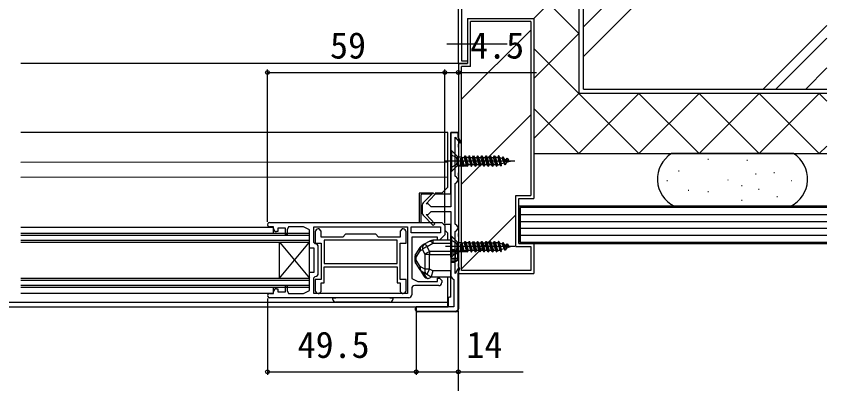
# Model space of a CAD drawing. Units: millimetres, scale not verified. Extents: x -525 to 525, y -780 to 776.
# Drawn here: x 82.9 to 352.6, y -535.4 to -412.9 of the extents above; entities that cross this region are included whole.
import ezdxf
from ezdxf.enums import TextEntityAlignment as Align

# ---------------------------------------------------------------- set-up
doc = ezdxf.new("R2010")
doc.units = ezdxf.units.MM
doc.header["$LTSCALE"] = 4
for name, color, linetype in [('0-2_YKK_11', 7, 'Continuous'), ('0-3_YKK_12', 2, 'Continuous'), ('0-4_YKK_13', 4, 'Continuous'), ('0-6_YKK_D', 6, 'Continuous'), ('0-8_YSS_K', 3, 'Continuous'), ('0-9_YSS_KE', 3, 'Continuous')]:
    doc.layers.add(name, color=color, linetype=linetype)
doc.styles.add('ＭＳ ゴシック', font='')
doc.styles.get('ＭＳ ゴシック').set_extended_font_data('MS Gothic')

msp = doc.modelspace()

# ---------------------------------------------------------------- linework, layer by layer
at = {"layer": '0-2_YKK_11'}
for p, q in [((218, -475.859), (218, -478.541)), ((183.4, -498.599), (183.4, -489.799)), ((214.5, -503.699), (214.5, -505.699)), ((223.5, -502.699), (215.5, -502.699)), ((213.5, -506.699), (167.2, -506.699))]:
    msp.add_line(p, q, dxfattribs=at)
for points in [[(231.102, -408.7), (231.102, -427.8), (233.102, -427.8), (233.102, -428.7), (230.102, -428.7), (230.102, -408.7)], [(227.5, -451.7), (227.5, -476.45), (221, -476.45), (220.5, -475.95), (220, -475.45), (219.282, -475.45), (222.196, -472.318), (221.618, -471.766), (218.287, -475.158)], [(230, -510.2), (230, -498.7), (230.498, -496.891), (230.041, -496.71), (229, -498.7), (229, -484.7), (229.5, -484.2), (230, -483.7), (230, -483.2), (229.5, -482.7), (229, -482.2), (229, -468.7), (229.5, -468.2), (230, -467.7), (230, -467.2), (229.5, -466.7), (229, -466.2), (229, -453.2), (230.564, -455.217), (230.977, -454.944), (230, -453.2), (230, -451.7), (227.5, -451.7)], [(218.287, -479.241), (221.618, -482.634), (222.196, -482.081), (219.282, -478.95), (220, -478.95), (220.5, -478.45), (221, -477.95), (227.5, -477.95), (227.5, -499.7), (228, -500.2), (228.5, -500.7), (228.5, -509.7), (216, -509.7), (216, -511.2), (229, -511.2)], [(167.2, -481.699), (224.5, -481.699), (225.5, -482.699), (225.5, -485.799), (223.7, -487.599), (223.1, -487.599), (223.1, -486.499), (214.5, -486.499), (214.5, -500.299), (216.5, -501.299), (223.1, -501.299), (223.1, -500.199), (223.7, -500.199), (224.5, -500.999), (224.5, -501.699)], [(168.5, -483.699), (168.5, -483.099), (167.2, -483.099)], [(169.5, -503.699), (169.9, -503.699), (169.9, -504.799), (172.5, -504.799), (172.5, -502.699), (173, -502.699), (173, -504.299), (173.5, -505.299), (178.5, -505.299), (180.5, -504.299), (180.5, -498.199), (182, -498.199), (182, -490.199), (180.5, -490.199), (180.5, -484.099), (178.5, -483.099), (173.5, -483.099), (173, -484.099), (173, -485.699), (172.5, -485.699), (172.5, -483.599), (169.9, -483.599), (169.9, -484.699), (169.5, -484.699)], [(181.9, -483.099), (213.1, -483.099), (213.1, -505.299), (181.9, -505.299), (181.9, -500.099), (182.4, -499.599)], [(182.4, -488.799), (181.9, -488.299), (181.9, -483.099)], [(182.4, -484.799), (182.4, -488.499), (184.4, -488.499), (184.4, -500.599), (182.4, -500.599), (182.4, -504.299)], [(211.6, -483.799), (211.3, -483.799), (210.6, -484.499), (210.6, -486.499), (203.4, -486.499), (202.5, -485.599), (192.5, -485.599), (191.6, -486.499), (184.4, -486.499), (184.4, -484.499), (183.7, -483.799), (183.4, -483.799)], [(212.6, -504.299), (212.6, -500.599), (210.6, -500.599), (210.6, -488.499), (212.6, -488.499), (212.6, -484.799)], [(183.4, -505.299), (183.7, -505.299), (184.4, -504.599), (184.4, -501.799), (185.4, -501.799), (185.4, -496.399)], [(185.4, -496.399), (209.6, -496.399), (209.6, -501.799), (210.6, -501.799), (210.6, -504.599), (211.3, -505.299), (211.6, -505.299)], [(167.2, -505.299), (168.5, -505.299), (168.5, -504.699)]]:
    msp.add_lwpolyline(points, dxfattribs=at)
for points in [[(214.3, -483.099), (224.1, -483.099), (224.1, -485.099), (214.3, -485.099)], [(209.6, -487.599), (185.4, -487.599), (185.4, -495.299), (209.6, -495.299)]]:
    msp.add_lwpolyline(points, close=True, dxfattribs=at)
for centre, radius, start, end in [((219, -475.859), 1, 135.51576, 180.00003), ((219, -478.541), 1, 179.99997, 224.48424), ((167.2, -482.399), 0.7, 89.99999, 270.00001), ((169.5, -483.699), 1, 180.00001, 269.99999), ((183.4, -484.799), 1, 90.00001, 179.99999), ((211.6, -484.799), 1, 0.00001, 89.99999), ((182.4, -489.799), 1, 0.00001, 89.99999), ((182.4, -498.599), 1, 270.00001, 359.99999), ((223.5, -501.699), 1, 270.00001, 359.99999), ((169.5, -504.699), 1, 90.00001, 179.99999), ((183.4, -504.299), 1, 180.00001, 269.99999), ((211.6, -504.299), 1, 270.00001, 359.99999), ((215.5, -503.699), 1, 90.00001, 179.99999), ((167.2, -505.999), 0.7, 89.99999, 270.00001), ((213.5, -505.699), 1, 270.00001, 359.99999), ((229, -510.2), 1, 270.00001, 359.99999)]:
    msp.add_arc(centre, radius, start, end, dxfattribs=at)
at = {"layer": '0-3_YKK_12'}
for p, q in [((230.825, -428.7), (84.375, -428.7)), ((226.5, -451.7), (84.375, -451.7)), ((226.5, -469.9), (226.5, -451.7)), ((226.5, -461.542), (84.375, -461.712)), ((226.5, -466.527), (84.375, -466.696)), ((224.5, -471.9), (222.271, -471.9)), ((224.5, -471.9), (226.5, -469.9)), ((84.375, -483.199), (168.3, -483.199)), ((84.375, -485.199), (180.5, -485.199)), ((168.5, -485.199), (168.5, -483.599)), ((180.5, -503.199), (180.5, -485.199)), ((225.5, -484.2), (226.5, -485.2)), ((226.5, -487.6), (226.5, -485.2)), ((84.375, -485.899), (180.5, -485.899)), ((84.375, -487.499), (180.5, -487.499)), ((84.375, -488.199), (180.5, -488.199)), ((170.5, -500.199), (170.5, -488.199)), ((170.5, -500.199), (180.5, -488.199)), ((170.5, -488.199), (180.5, -500.199)), ((84.375, -500.199), (180.5, -500.199)), ((84.375, -500.899), (180.5, -500.899)), ((226.5, -509.7), (226.5, -499.8)), ((84.375, -502.499), (180.5, -502.499)), ((84.375, -503.199), (180.5, -503.199)), ((168.5, -504.685), (168.501, -503.199)), ((84.375, -505.199), (168.3, -505.199)), ((-19.799, -508.2), (226.601, -508.2)), ((-19.799, -509.7), (216.677, -509.7)), ((84.375, -508.2), (226.5, -508.2)), ((84.375, -509.7), (216.576, -509.7))]:
    msp.add_line(p, q, dxfattribs=at)
msp.add_lwpolyline([(221.487, -471.9), (217, -471.9), (217, -481.699)], dxfattribs=at)
at = {"layer": '0-4_YKK_13'}
for p, q in [((226.193, -422.199), (246.227, -422.199)), ((227.5, -472.2), (227.5, -451.7)), ((227.5, -451.7), (229.6, -451.7)), ((230.1, -452.2), (230.1, -453.378)), ((230.1, -454.619), (230.1, -455.6)), ((230.1, -456.6), (230.1, -455.6)), ((229.616, -459.565), (227.75, -457.7)), ((230.1, -456.6), (230.1, -465.1)), ((248.847, -461.2), (225.712, -461.2)), ((229.85, -462.6), (229.85, -459.8)), ((230.85, -461.077), (231.235, -462.44)), ((231.082, -459.8), (231.619, -462.913)), ((231.165, -459.96), (231.865, -462.44)), ((231.935, -459.96), (232.635, -462.44)), ((243.135, -459.96), (243.835, -462.32)), ((244.1, -462.83), (243.4, -459.45)), ((243.5, -459.45), (244.2, -462.83)), ((244.535, -460.293), (245.235, -461.892)), ((244.8, -459.783), (245.5, -462.402)), ((244.9, -459.783), (245.6, -462.402)), ((245.285, -460.523), (245.985, -461.663)), ((227.75, -464.7), (229.616, -462.834)), ((232.794, -462.95), (229.665, -462.95)), ((232.9, -462.95), (233, -462.95)), ((234.035, -462.44), (233.265, -462.44)), ((234.3, -462.95), (234.4, -462.95)), ((235.435, -462.44), (234.665, -462.44)), ((235.7, -462.95), (235.8, -462.95)), ((236.835, -462.44), (236.065, -462.44)), ((237.1, -462.95), (237.2, -462.95)), ((238.235, -462.44), (237.465, -462.44)), ((238.5, -462.95), (238.6, -462.95)), ((239.635, -462.44), (238.865, -462.44)), ((239.9, -462.95), (240, -462.95)), ((241.035, -462.44), (240.265, -462.44)), ((241.3, -462.95), (241.4, -462.95)), ((242.435, -462.44), (241.665, -462.44)), ((242.7, -462.95), (242.8, -462.95)), ((243.325, -462.44), (243.065, -462.44)), ((230.1, -466.1), (230.1, -465.1)), ((230.1, -466.1), (230.1, -485.3)), ((217.5, -472.7), (217.5, -475.407)), ((221.192, -472.2), (218, -472.2)), ((227.5, -472.2), (222.271, -472.2)), ((217.5, -475.407), (217.5, -478.993)), ((217.5, -478.993), (217.5, -481.699)), ((225.001, -482.2), (227.5, -482.2)), ((227.5, -487.599), (227.5, -482.2)), ((230.1, -486.3), (230.1, -485.3)), ((227.5, -487.599), (221.531, -487.599)), ((221.531, -487.599), (221.531, -488.576)), ((227.5, -488.576), (227.5, -487.599)), ((229.616, -488.065), (227.75, -486.2)), ((230.1, -486.3), (230.1, -495.3)), ((244.1, -491.33), (243.4, -487.95)), ((243.5, -487.95), (244.2, -491.33)), ((217.238, -489.991), (215.836, -492.095)), ((217.34, -491.101), (218.099, -490.667)), ((218.099, -490.667), (218.9, -492.349)), ((219.661, -489.644), (221.531, -488.576)), ((221.531, -488.576), (227.5, -488.576)), ((248.847, -489.7), (225.712, -489.7)), ((227.5, -490.649), (228.784, -490.649)), ((228.784, -490.862), (227.5, -490.862)), ((228.784, -490.649), (228.784, -490.862)), ((228.934, -490.799), (229.8, -491.299)), ((228.934, -490.799), (228.934, -490.945)), ((229.85, -491.1), (229.85, -488.3)), ((230.85, -489.577), (231.235, -490.94)), ((231.082, -488.3), (231.619, -491.413)), ((231.165, -488.46), (231.865, -490.94)), ((231.935, -488.46), (232.635, -490.94)), ((243.135, -488.46), (243.835, -490.82)), ((244.535, -488.793), (245.235, -490.392)), ((244.8, -488.283), (245.5, -490.902)), ((244.9, -488.283), (245.6, -490.902)), ((245.285, -489.023), (245.985, -490.163)), ((215.5, -493.204), (215.5, -494.193)), ((215.938, -493.204), (215.5, -493.204)), ((215.938, -493.204), (217.34, -491.101)), ((215.938, -494.193), (215.938, -493.204)), ((220.461, -491.326), (220.461, -492.349)), ((220.461, -492.349), (227.5, -492.349)), ((227.5, -490.945), (228.934, -490.945)), ((229.8, -491.549), (227.5, -491.549)), ((227.5, -492.049), (228.934, -492.049)), ((227.5, -492.349), (227.5, -497.799)), ((227.5, -493.549), (228.934, -493.549)), ((227.75, -493.2), (229.616, -491.334)), ((228.934, -490.945), (229.8, -491.5)), ((228.934, -492.049), (228.934, -493.549)), ((228.934, -493.549), (229.8, -493.549)), ((232.794, -491.45), (229.665, -491.45)), ((229.8, -491.5), (229.8, -491.299)), ((229.8, -491.549), (229.8, -491.5)), ((229.8, -492.049), (229.8, -491.549)), ((229.8, -494.049), (229.8, -493.549)), ((232.9, -491.45), (233, -491.45)), ((234.035, -490.94), (233.265, -490.94)), ((234.3, -491.45), (234.4, -491.45)), ((235.435, -490.94), (234.665, -490.94)), ((235.7, -491.45), (235.8, -491.45)), ((236.835, -490.94), (236.065, -490.94)), ((237.1, -491.45), (237.2, -491.45)), ((238.235, -490.94), (237.465, -490.94)), ((238.5, -491.45), (238.6, -491.45)), ((239.635, -490.94), (238.865, -490.94)), ((239.9, -491.45), (240, -491.45)), ((241.035, -490.94), (240.265, -490.94)), ((241.3, -491.45), (241.4, -491.45)), ((242.435, -490.94), (241.665, -490.94)), ((242.7, -491.45), (242.8, -491.45)), ((243.325, -490.94), (243.065, -490.94)), ((215.938, -494.193), (215.5, -494.193)), ((215.836, -495.302), (217.238, -497.406)), ((217.34, -496.296), (215.938, -494.193)), ((218.9, -497.187), (217.34, -496.296)), ((227.5, -494.049), (229.8, -494.049)), ((227.5, -494.653), (228.934, -494.653)), ((228.784, -494.735), (227.5, -494.735)), ((228.784, -494.949), (227.5, -494.949)), ((228.784, -494.735), (228.784, -494.949)), ((229.8, -494.098), (228.934, -494.653)), ((229.8, -494.299), (228.934, -494.799)), ((228.934, -494.653), (228.934, -494.799)), ((229.8, -494.098), (229.8, -494.049)), ((229.8, -494.299), (229.8, -494.098)), ((230.1, -496.3), (230.1, -495.3)), ((230.1, -496.3), (230.1, -496.65)), ((217.385, -497.599), (218.392, -499.344)), ((217.91, -498.033), (219.469, -498.924)), ((219.487, -500.24), (218.361, -498.291)), ((220.461, -497.187), (218.9, -497.187)), ((220.461, -497.187), (219.469, -498.924)), ((219.469, -498.924), (221, -499.799)), ((221.531, -497.799), (220.461, -497.187)), ((227.5, -497.799), (221.531, -497.799)), ((230.1, -498.336), (230.1, -510.402)), ((219.999, -500.299), (219.699, -500.299)), ((227.5, -506.5), (227.5, -499.799)), ((207.252, -506.699), (189.249, -506.699)), ((207.252, -506.699), (208.25, -506.699)), ((208.25, -506.699), (208.221, -507.251)), ((226.6, -507), (226.6, -509.5)), ((227.5, -506.5), (227.1, -506.5)), ((207.223, -508.199), (189.278, -508.199)), ((216.301, -509.7), (226.6, -509.7)), ((226.6, -509.5), (226.6, -509.7)), ((215.8, -510.901), (215.8, -510.2)), ((229.102, -511.4), (216.299, -511.4))]:
    msp.add_line(p, q, dxfattribs=at)
for points in [[(227.75, -464.7), (227.5, -464.7), (227.5, -457.7), (227.75, -457.7)], [(227.75, -493.2), (227.5, -493.2), (227.5, -486.2), (227.75, -486.2)]]:
    msp.add_lwpolyline(points, close=True, dxfattribs=at)
for points in [[(227.5, -463.3), (229.415, -462.345), (229.701, -461.2), (229.415, -460.055), (227.5, -459.1)], [(230.181, -459.8), (231.082, -459.8), (231.165, -459.96), (231.935, -459.96), (232.2, -459.45), (232.3, -459.45), (232.565, -459.96), (233.265, -462.44), (233, -462.95), (232.3, -459.45)], [(230.181, -462.6), (230.758, -462.6), (230.85, -462.44), (230.85, -460.26), (231.446, -462.845), (231.235, -462.44), (230.85, -462.44)], [(231.446, -462.845), (231.619, -462.913), (231.865, -462.44), (232.635, -462.44), (232.9, -462.95), (232.2, -459.45)], [(233.6, -459.45), (233.335, -459.96), (232.565, -459.96)], [(233.335, -459.96), (234.035, -462.44), (234.3, -462.95), (233.6, -459.45), (233.7, -459.45), (234.4, -462.95), (234.665, -462.44), (233.965, -459.96), (233.7, -459.45)], [(233.965, -459.96), (234.735, -459.96), (235, -459.45), (235.1, -459.45), (235.365, -459.96), (236.065, -462.44), (235.8, -462.95), (235.1, -459.45)], [(235, -459.45), (235.7, -462.95), (235.435, -462.44), (234.735, -459.96)], [(235.365, -459.96), (236.135, -459.96), (236.4, -459.45), (236.5, -459.45), (236.765, -459.96), (237.465, -462.44), (237.2, -462.95), (236.5, -459.45)], [(236.4, -459.45), (237.1, -462.95), (236.835, -462.44), (236.135, -459.96)], [(236.765, -459.96), (237.535, -459.96), (237.8, -459.45), (237.9, -459.45), (238.165, -459.96), (238.865, -462.44), (238.6, -462.95), (237.9, -459.45)], [(237.8, -459.45), (238.5, -462.95), (238.235, -462.44), (237.535, -459.96)], [(238.165, -459.96), (238.935, -459.96), (239.2, -459.45), (239.3, -459.45), (239.565, -459.96), (240.265, -462.44), (240, -462.95), (239.3, -459.45)], [(239.2, -459.45), (239.9, -462.95), (239.635, -462.44), (238.935, -459.96)], [(239.565, -459.96), (240.335, -459.96), (240.6, -459.45), (240.7, -459.45), (240.965, -459.96), (241.665, -462.44), (241.4, -462.95), (240.7, -459.45)], [(240.6, -459.45), (241.3, -462.95), (241.035, -462.44), (240.335, -459.96)], [(240.965, -459.96), (241.735, -459.96), (242, -459.45), (242.1, -459.45), (242.365, -459.96), (243.065, -462.44), (242.8, -462.95), (242.1, -459.45)], [(242, -459.45), (242.7, -462.95), (242.435, -462.44), (241.735, -459.96)], [(243.796, -460.067), (244.535, -460.293), (244.8, -459.783), (244.9, -459.783), (245.285, -460.523), (247.5, -461.2), (245.985, -461.663), (245.6, -462.402), (245.5, -462.402), (245.235, -461.892), (244.384, -462.152), (243.765, -459.96), (243.5, -459.45), (243.4, -459.45), (243.135, -459.96), (242.365, -459.96)], [(245.935, -460.721), (246.2, -460.211), (246.3, -460.211), (246.685, -460.951)], [(243.558, -462.405), (243.835, -462.32), (244.1, -462.83), (244.2, -462.83), (244.384, -462.152)], [(220.539, -487.862), (218.668, -488.931), (217.91, -489.364)], [(220.539, -487.862), (220.616, -487.84), (220.712, -487.852), (220.823, -487.897), (220.947, -487.975), (221.083, -488.084), (221.228, -488.223), (221.378, -488.387), (221.531, -488.576)], [(227.5, -491.8), (229.415, -490.845), (229.701, -489.7), (229.415, -488.555), (227.5, -487.6)], [(230.181, -488.3), (231.082, -488.3), (231.165, -488.46), (231.935, -488.46), (232.2, -487.95), (232.3, -487.95), (232.565, -488.46), (233.265, -490.94), (233, -491.45), (232.3, -487.95)], [(231.446, -491.345), (231.619, -491.413), (231.865, -490.94), (232.635, -490.94), (232.9, -491.45), (232.2, -487.95)], [(233.6, -487.95), (233.335, -488.46), (232.565, -488.46)], [(233.335, -488.46), (234.035, -490.94), (234.3, -491.45), (233.6, -487.95), (233.7, -487.95), (234.4, -491.45), (234.665, -490.94), (233.965, -488.46), (233.7, -487.95)], [(233.965, -488.46), (234.735, -488.46), (235, -487.95), (235.1, -487.95), (235.365, -488.46), (236.065, -490.94), (235.8, -491.45), (235.1, -487.95)], [(235, -487.95), (235.7, -491.45), (235.435, -490.94), (234.735, -488.46)], [(235.365, -488.46), (236.135, -488.46), (236.4, -487.95), (236.5, -487.95), (236.765, -488.46), (237.465, -490.94), (237.2, -491.45), (236.5, -487.95)], [(236.4, -487.95), (237.1, -491.45), (236.835, -490.94), (236.135, -488.46)], [(236.765, -488.46), (237.535, -488.46), (237.8, -487.95), (237.9, -487.95), (238.165, -488.46), (238.865, -490.94), (238.6, -491.45), (237.9, -487.95)], [(237.8, -487.95), (238.5, -491.45), (238.235, -490.94), (237.535, -488.46)], [(238.165, -488.46), (238.935, -488.46), (239.2, -487.95), (239.3, -487.95), (239.565, -488.46), (240.265, -490.94), (240, -491.45), (239.3, -487.95)], [(239.2, -487.95), (239.9, -491.45), (239.635, -490.94), (238.935, -488.46)], [(239.565, -488.46), (240.335, -488.46), (240.6, -487.95), (240.7, -487.95), (240.965, -488.46), (241.665, -490.94), (241.4, -491.45), (240.7, -487.95)], [(240.6, -487.95), (241.3, -491.45), (241.035, -490.94), (240.335, -488.46)], [(240.965, -488.46), (241.735, -488.46), (242, -487.95), (242.1, -487.95), (242.365, -488.46), (243.065, -490.94), (242.8, -491.45), (242.1, -487.95)], [(242, -487.95), (242.7, -491.45), (242.435, -490.94), (241.735, -488.46)], [(243.796, -488.567), (244.535, -488.793), (244.8, -488.283), (244.9, -488.283), (245.285, -489.023), (247.5, -489.7), (245.985, -490.163), (245.6, -490.902), (245.5, -490.902), (245.235, -490.392), (244.384, -490.652), (243.765, -488.46), (243.5, -487.95), (243.4, -487.95), (243.135, -488.46), (242.365, -488.46)], [(218.668, -488.931), (218.746, -488.909), (218.841, -488.92), (218.952, -488.966), (219.077, -489.044), (219.213, -489.153), (219.357, -489.291), (219.507, -489.456), (219.661, -489.644)], [(227.5, -491.326), (220.461, -491.326), (219.661, -489.644)], [(227.5, -492.349), (227.5, -491.326), (227.5, -488.576)], [(228.784, -490.862), (228.812, -490.861), (228.836, -490.858), (228.868, -490.85), (228.902, -490.836), (228.932, -490.808), (228.934, -490.799)], [(230.181, -491.1), (230.758, -491.1), (230.85, -490.94), (230.85, -488.76), (231.446, -491.345), (231.235, -490.94), (230.85, -490.94)], [(243.558, -490.905), (243.835, -490.82), (244.1, -491.33), (244.2, -491.33), (244.384, -490.652)], [(245.935, -489.221), (246.2, -488.711), (246.3, -488.711), (246.685, -489.451)], [(220.461, -497.187), (220.461, -492.349), (218.9, -492.349), (218.9, -497.187)], [(229.8, -493.549), (229.8, -492.049), (228.934, -492.049)], [(228.934, -494.799), (228.922, -494.776), (228.906, -494.764), (228.864, -494.746), (228.838, -494.74), (228.806, -494.736), (228.784, -494.735)], [(221.531, -497.799), (221, -499.799), (227.5, -499.799), (227.5, -497.799)], [(188.279, -507.251), (188.25, -506.699), (189.249, -506.699)]]:
    msp.add_lwpolyline(points, dxfattribs=at)
for centre, radius, start, end in [((229.6, -452.2), 0.5, 0, 90), ((230.181, -459), 0.8, 224.99999, 269.99998), ((230.181, -463.4), 0.8, 90, 134.99999), ((243.325, -461.64), 0.8, 269.99998, 286.99998), ((218, -472.7), 0.5, 90, 180), ((221.531, -489.599), 2, 90, 119.74488), ((230.181, -487.5), 0.8, 224.99999, 269.99998), ((218.186, -490.463), 1.059, 153.53555, 217.00781), ((218.902, -491.101), 2, 119.74488, 146.30993), ((218.81, -490.621), 1.546, 125.60247, 198.08496), ((219.568, -490.188), 1.546, 125.60247, 198.08496), ((220.807, -493.097), 3.638, 108.35855, 138.09256), ((228.784, -490.799), 0.15, 0, 90), ((243.325, -490.14), 0.8, 269.99998, 286.99998), ((217.5, -493.204), 2, 146.30993, 180), ((216.784, -492.567), 1.059, 153.53555, 217.00781), ((221.607, -494.779), 3.638, 108.35855, 138.09256), ((230.181, -491.9), 0.8, 90, 134.99999), ((217.5, -494.193), 2, 180, 213.69007), ((216.784, -494.83), 1.059, 142.99219, 206.46445), ((218.186, -496.934), 1.059, 142.99219, 206.46445), ((218.81, -496.776), 1.546, 161.91504, 234.39753), ((228.784, -494.799), 0.15, 270, 0), ((218.902, -496.296), 2, 213.69007, 240.25512), ((220.369, -497.667), 1.546, 161.91504, 234.39753), ((220.124, -498.344), 2, 210, 251.40962), ((220.124, -498.344), 2, 251.40962, 257.71285), ((219.639, -498.331), 2, 280.36249, 312.83389), ((227.1, -507), 0.5, 90, 180), ((189.278, -507.199), 1, 183, 270), ((207.223, -507.199), 1, 270, 357)]:
    msp.add_arc(centre, radius, start, end, dxfattribs=at)
for centre, major_axis, ratio, start_param, end_param in [((216.301, -510.2), (-0.501, 0), 0.998135, 4.712389, 6.2831853), ((216.301, -510.899), (0.355, 0.355), 0.99628, 2.358058, 3.9251274), ((229.098, -510.398), (0.71, -0.71), 0.99628, 5.4996506, 7.06672)]:
    msp.add_ellipse(centre, major_axis=major_axis, ratio=ratio, start_param=start_param, end_param=end_param, dxfattribs=at)
at = {"layer": '0-6_YKK_D'}
for p, q in [((166.5, -481.399), (166.5, -430.7)), ((225.5, -481.906), (225.5, -430.7)), ((225.5, -481.906), (225.5, -430.7)), ((166.5, -431.7), (225.5, -431.7)), ((166.5, -506.999), (166.5, -532.4)), ((216, -511.45), (216, -532.4)), ((216, -511.45), (216, -532.4)), ((230, -511.2), (230, -532.4)), ((230, -511.2), (230, -552.4)), ((166.5, -531.4), (216, -531.4))]:
    msp.add_line(p, q, dxfattribs=at)
for points in [[(225.5, -431.7), (230, -431.7), (256.05, -431.7)], [(216, -531.4), (230, -531.4), (251.618, -531.4)]]:
    msp.add_lwpolyline(points, dxfattribs=at)
for centre in [(166.5, -431.7), (225.5, -431.7), (225.5, -431.7), (230, -431.7), (166.5, -531.4), (216, -531.4), (216, -531.4), (230, -531.4)]:
    msp.add_circle(centre, 0.637, dxfattribs=at)
at = {"layer": '0-8_YSS_K'}
for p, q in [((271.602, -437.199), (271.602, -330.083)), ((352.612, -335.432), (271.602, -416.442)), ((352.612, -345.331), (271.602, -426.341)), ((255.101, -413.7), (260.102, -408.699)), ((260.102, -408.699), (270.102, -418.7)), ((234.102, -429.7), (234.102, -414.7)), ((254.102, -414.7), (234.102, -414.7)), ((254.102, -414.7), (254.102, -472.699)), ((254.102, -417.562), (231.102, -440.562)), ((352.612, -416.042), (331.454, -437.199)), ((255.102, -433.699), (270.102, -418.7)), ((352.612, -420.284), (335.697, -437.199)), ((255.102, -423.699), (270.102, -438.699)), ((231.102, -497.699), (231.102, -429.7)), ((234.102, -429.7), (231.102, -429.7)), ((352.612, -430.184), (345.597, -437.199)), ((255.102, -453.699), (270.102, -438.699)), ((270.102, -458.699), (290.102, -438.699)), ((270.102, -438.699), (290.102, -458.699)), ((271.602, -437.199), (352.612, -437.199)), ((290.102, -438.699), (310.102, -458.699)), ((290.102, -458.699), (310.102, -438.699)), ((310.102, -438.699), (330.102, -458.699)), ((310.102, -458.699), (330.102, -438.699)), ((330.102, -438.699), (350.102, -458.699)), ((330.102, -458.699), (350.102, -438.699)), ((350.102, -438.699), (352.612, -441.209)), ((255.102, -443.699), (270.102, -458.699)), ((254.102, -445.847), (231.102, -468.847)), ((350.102, -458.699), (352.612, -456.189)), ((313.063, -460.609), (313.263, -460.609)), ((325.972, -460.853), (326.172, -460.853)), ((303.32, -464.507), (303.52, -464.507)), ((328.895, -465.481), (329.095, -465.481)), ((334.985, -464.994), (335.185, -464.994)), ((299.423, -467.673), (299.623, -467.673)), ((319.64, -467.429), (319.84, -467.429)), ((340.83, -467.673), (341.03, -467.673)), ((306.487, -470.839), (306.687, -470.839)), ((313.063, -471.327), (313.263, -471.327)), ((324.267, -469.378), (324.467, -469.378)), ((329.87, -470.596), (330.07, -470.596)), ((249.102, -472.699), (254.102, -472.699)), ((249.102, -489.699), (249.102, -472.699)), ((324.267, -474.249), (324.467, -474.249)), ((335.959, -473.032), (336.159, -473.032)), ((249.102, -479.131), (231.102, -497.131)), ((250.602, -478.999), (352.612, -478.999)), ((250.602, -481.299), (352.612, -481.299)), ((250.602, -483.599), (352.612, -483.599)), ((250.602, -485.899), (352.612, -485.899)), ((249.102, -489.699), (254.102, -489.699)), ((254.102, -489.699), (254.102, -497.699)), ((254.102, -497.699), (231.102, -497.699))]:
    msp.add_line(p, q, dxfattribs=at)
for points in [[(352.612, -476.199), (250.102, -476.199), (250.102, -488.699), (352.612, -488.699)], [(352.612, -476.699), (250.602, -476.699), (250.602, -488.199), (352.612, -488.199)]]:
    msp.add_lwpolyline(points, dxfattribs=at)
at = {"layer": '0-9_YSS_KE'}
for p, q in [((270.102, -331.199), (270.102, -438.699)), ((233.102, -413.7), (233.102, -428.699)), ((233.102, -413.7), (255.102, -413.7)), ((255.102, -413.7), (255.102, -473.699)), ((230.102, -428.7), (233.102, -428.699)), ((230.102, -428.7), (230.102, -498.699)), ((352.612, -438.699), (270.102, -438.699)), ((352.612, -438.699), (270.102, -438.699)), ((255.102, -458.699), (275.102, -458.699)), ((270.102, -458.699), (352.612, -458.699)), ((341.516, -458.699), (300.98, -458.699)), ((250.102, -473.699), (255.102, -473.699)), ((250.102, -488.699), (250.102, -473.699)), ((339.371, -476.699), (303.126, -476.699)), ((250.102, -488.699), (255.102, -488.699)), ((255.102, -488.699), (255.102, -498.699)), ((230.102, -498.699), (255.102, -498.699))]:
    msp.add_line(p, q, dxfattribs=at)
for centre, start, end in [((306.248, -467.199), 121.78833, 244.16015), ((336.248, -467.199), 295.83985, 58.21167)]:
    msp.add_arc(centre, 10, start, end, dxfattribs=at)

# ---------------------------------------------------------------- texts
at = {"layer": '0-6_YKK_D', "style": 'ＭＳ ゴシック'}
for s, p in [('59', (187.307, -429.7)), ('4.5', (233.936, -429.7)), ('49.5', (176.523, -529.4)), ('14', (232.709, -529.4))]:
    msp.add_text(s, height=8.798, dxfattribs=at).set_placement(p, align=Align.BOTTOM_LEFT)

doc.saveas('drawing.dxf')
